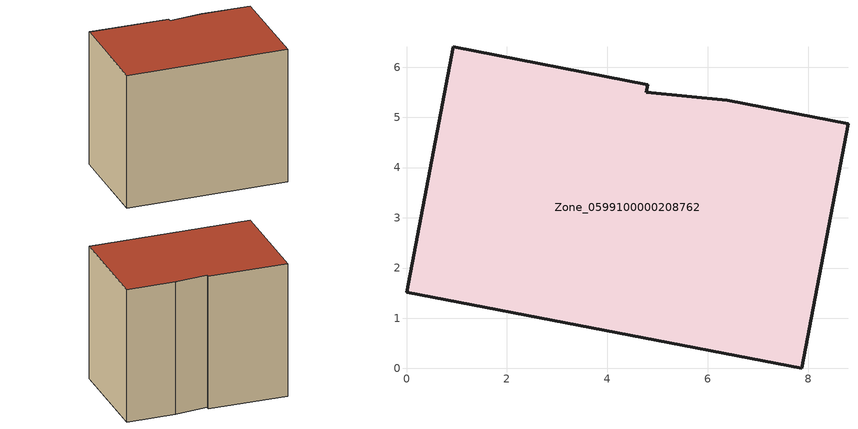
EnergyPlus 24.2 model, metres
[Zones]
Zone_0599100000208762
 floor ground (C_G): 4.78,5.5 6.38,5.34 8.79,4.87 7.87,0 0,1.52 0.93,6.41 4.8,5.65 z0
 wall outside (C_F): 7.87,0 8.79,4.87 6.38,5.34 4.78,5.5 4.8,5.65 0.93,6.41 0,1.52 7.87,0 z0:6.85
 roof outside (C_R): 8.79,4.87 6.38,5.34 4.78,5.5 4.8,5.65 0.93,6.41 0,1.52 7.87,0 z6.85
[BUILDING]
Pand.0599100000208762: North Axis=0; Terrain=City; Loads Convergence Tolerance Value=0.04; Temperature Convergence Tolerance Value=0.4; Solar Distribution=FullExterior; Maximum Number of Warmup Days=25; Minimum Number of Warmup Days=1
[Site:Location]
Rotterdam.The.Hague.AP_ZH_NLD Design_Conditions: Latitude=51.96; Longitude=4.45; Time Zone=1; Elevation=-4.5
[SITE:GROUNDTEMPERATURE:BUILDINGSURFACE]
18, 18, 18, 18, 18, 18, 18, 18, 18, 18, 18, 18
[MATERIAL] Thermal Absorptance=0.9; Solar Absorptance=0.7; Visible Absorptance=0.7
Name | Roughness | Thickness | Conductivity | Density | Specific Heat
G.TC.1946 | MediumSmooth | 0.15 | 1 | 540 | 1210
F.TC.1946 | Rough | 0.3 | 0.857143 | 1920 | 840
R.TC.1946 | MediumRough | 0.2 | 0.909091 | 1500 | 1000
[CONSTRUCTION]
C_G: G.TC.1946
C_F: F.TC.1946
C_R: R.TC.1946
[ZONE]
Zone_0599100000208762: Type=1; Multiplier=1; Ceiling Height=Autocalculate; Volume=Autocalculate; Floor Area=autocalculate; Part of Total Floor Area=Yes
[ZONEINFILTRATION:DESIGNFLOWRATE]
Infil_Zone_0599100000208762: Zone or ZoneList or Space or SpaceList=Zone_0599100000208762; Schedule=AlwaysOn; Design Flow Rate Calculation Method=Flow/Area; Flow Rate per Floor Area=0.003; Constant Term Coefficient=1; Temperature Term Coefficient=0; Velocity Term Coefficient=0; Velocity Squared Term Coefficient=0
[HVACTEMPLATE:ZONE:IDEALLOADSAIRSYSTEM]
Zone_0599100000208762: Maximum Heating Supply Air Temperature=50; Minimum Cooling Supply Air Temperature=13; Maximum Heating Supply Air Humidity Ratio=0.0156; Minimum Cooling Supply Air Humidity Ratio=0.0077; Heating Limit=NoLimit; Cooling Limit=NoLimit; Dehumidification Control Type=ConstantSensibleHeatRatio; Cooling Sensible Heat Ratio=0.7; Dehumidification Setpoint=60; Humidification Control Type=None; Humidification Setpoint=30; Outdoor Air Method=None; Outdoor Air Flow Rate per Person=0.00944; Outdoor Air Flow Rate per Zone Floor Area=0; Outdoor Air Flow Rate per Zone=0; Demand Controlled Ventilation Type=None; Outdoor Air Economizer Type=NoEconomizer; Heat Recovery Type=None; Sensible Heat Recovery Effectiveness=0.7; Latent Heat Recovery Effectiveness=0.65
[ZONECONTROL:THERMOSTAT]
ThermostatControl_Zone_0599100000208762: Zone or ZoneList=Zone_0599100000208762; Control Type Schedule=DualSetpointControlType; Control 1=Thermostat_Zone_0599100000208762; Temperature Difference Between Cutout And Setpoint=0
[THERMOSTATSETPOINT:DUALSETPOINT]
Thermostat_Zone_0599100000208762: Heating Setpoint Temperature Schedule=HeatingSetpoint_Zone_0599100000208762; Cooling Setpoint Temperature Schedule=CoolingSetpoint_Zone_0599100000208762
[SCHEDULE:COMPACT]
HeatingSetpoint_Zone_0599100000208762: Through: 12/31, For: AllDays, Until: 24:00, 21
CoolingSetpoint_Zone_0599100000208762: Through: 12/31, For: AllDays, Until: 24:00, 24
DualSetpointControlType: Through: 12/31, For: AllDays, Until: 24:00, 4
AlwaysOn: Through: 12/31, For: AllDays, Until: 24:00, 1
